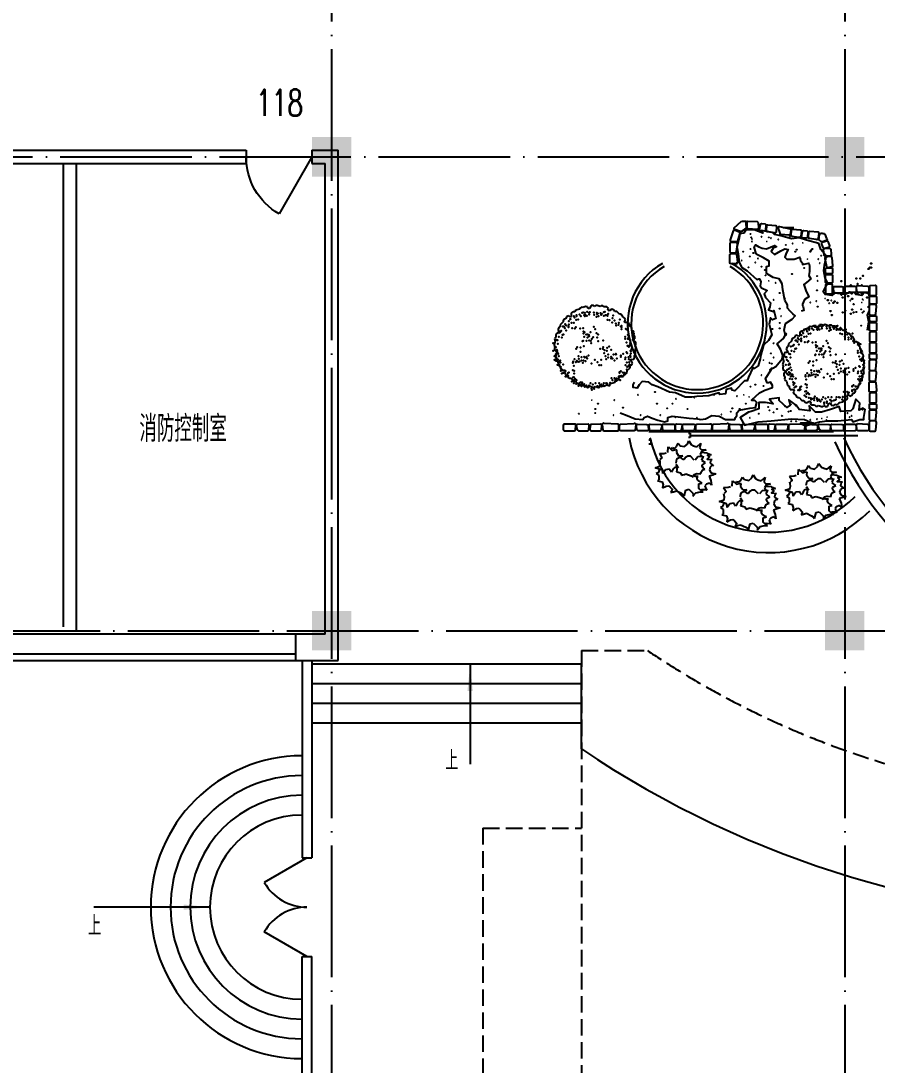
# Model space of a CAD drawing. Extents: x 165127 to 1058185, y 60808 to 144908.
# Drawn here: x 224353 to 237371, y 109453 to 125319 of the extents above; entities that cross this region are included whole.
import ezdxf
from ezdxf.enums import TextEntityAlignment as Align

# ---------------------------------------------------------------- set-up
doc = ezdxf.new("R2010")
doc.units = 0
doc.header["$LTSCALE"] = 1000
doc.linetypes.add('DASH', pattern=[0.35, 0.25, -0.1])
doc.linetypes.add('DOTE', pattern=[2.42, 2, -0.2, 0.02, -0.2])
doc.layers.get('0').update_dxf_attribs({"linetype": 'CONTINUOUS'})
for name, color, linetype in [('A3', 3, 'CONTINUOUS'), ('A6', 252, 'CONTINUOUS'), ('C3', 3, 'CONTINUOUS'), ('C6', 252, 'CONTINUOUS'), ('COLUMN', 7, 'CONTINUOUS'), ('DOTE', 1, 'DOTE'), ('PUB_DIM', 3, 'CONTINUOUS'), ('PUB_TEXT', 7, 'CONTINUOUS'), ('STAIR', 3, 'CONTINUOUS'), ('WALL', 255, 'CONTINUOUS'), ('WINDOW', 2, 'CONTINUOUS'), ('WINDOW_TEXT', 7, 'CONTINUOUS'), ('XX', 3, 'DASH'), ('面积注记', 7, 'CONTINUOUS')]:
    doc.layers.add(name, color=color, linetype=linetype)
doc.styles.add('_HZTXT', font='romans.shx', dxfattribs={"width": 0.7, "bigfont": 'z.shx'})
doc.styles.add('DIM_FONT', font='SIMPLEX.shx', dxfattribs={"width": 0.7})
doc.styles.add('SIMPLEX', font='SIMPLEX.SHX')

# ---------------------------------------------------------------- blocks, each defined once
blk = doc.blocks.new('M_F8')
for p, q in [((-370, 375), (-361, 478)), ((-358, 481), (-286, 413)), ((-310, 430), (-286, 466)), ((-286, 413), (-226, 430)), ((-283, 466), (-245, 451)), ((-245, 451), (-202, 486)), ((-226, 430), (-203, 427)), ((-203, 427), (-207, 374)), ((-202, 486), (-173, 550)), ((-197, 440), (-197, 440)), ((-173, 550), (-132, 502)), ((-132, 502), (-54, 486)), ((-54, 486), (3, 533)), ((3, 533), (28, 594)), ((28, 594), (76, 524)), ((76, 524), (121, 500)), ((121, 500), (185, 481)), ((185, 481), (259, 549)), ((259, 549), (233, 461)), ((233, 461), (267, 430)), ((276, 399), (248, 343)), ((267, 430), (310, 425)), ((362, 425), (276, 399)), ((310, 425), (362, 425)), ((-530, 353), (-445, 356)), ((-518, 203), (-527, 234)), ((-513, 167), (-518, 203)), ((-445, 356), (-403, 369)), ((-202, 246), (-220, 172)), ((-207, 374), (-164, 312)), ((-207, 374), (-207, 374)), ((-154, 271), (-202, 246)), ((-164, 312), (-87, 307)), ((-87, 307), (-154, 271)), ((-111, 266), (-125, 271)), ((-77, 241), (-111, 266)), ((-58, 241), (-77, 241)), ((-34, 277), (-58, 241)), ((9, 302), (-34, 277)), ((61, 302), (9, 302)), ((133, 230), (61, 302)), ((200, 292), (152, 230)), ((262, 297), (200, 292)), ((248, 343), (271, 307)), ((314, 287), (262, 297)), ((376, 362), (266, 374)), ((271, 307), (314, 287)), ((276, 230), (300, 287)), ((346, 176), (277, 223)), ((376, 362), (456, 332)), ((444, 213), (436, 169)), ((466, 238), (444, 213)), ((-613, 85), (-522, 116)), ((-551, 65), (-613, 85)), ((-527, 49), (-556, -12)), ((-498, 49), (-551, 65)), ((-522, 116), (-513, 167)), ((-470, 39), (-498, 49)), ((-465, -27), (-470, 39)), ((-412, 44), (-465, -27)), ((-341, 55), (-412, 44)), ((-412, 44), (-412, 44)), ((-341, 55), (-341, 55)), ((-302, -2), (-341, 55)), ((-279, 24), (-302, -2)), ((-274, 55), (-279, 24)), ((-231, 96), (-274, 55)), ((-173, 85), (-231, 96)), ((-217, 153), (-173, 85)), ((-197, 44), (-207, 3)), ((-207, 3), (-173, -2)), ((-197, 80), (-197, 44)), ((-173, 85), (-173, 85)), ((257, -7), (281, 34)), ((281, 34), (305, 44)), ((286, 116), (286, 137)), ((305, 80), (286, 116)), ((287, 141), (346, 176)), ((333, 55), (305, 80)), ((305, 44), (333, 55)), ((438, 97), (421, 45)), ((421, 45), (450, -12)), ((436, 169), (499, 123)), ((466, 125), (438, 97)), ((499, 123), (466, 125)), ((-556, -12), (-589, -27)), ((-589, -27), (-541, -63)), ((-541, -145), (-565, -166)), ((-565, -166), (-479, -186)), ((-541, -63), (-541, -120)), ((-541, -120), (-541, -145)), ((-479, -186), (-460, -242)), ((-173, -2), (-130, -12)), ((-130, -12), (-111, -58)), ((-111, -58), (-87, -53)), ((-87, -53), (-54, -43)), ((-54, -43), (-25, -33)), ((-25, -33), (75, -68)), ((75, -68), (109, -94)), ((109, -94), (113, -63)), ((113, -63), (133, -43)), ((152, -84), (118, -68)), ((133, -43), (180, -27)), ((157, -84), (152, -84)), ((209, -84), (157, -84)), ((180, -27), (190, -27)), ((190, -27), (257, -33)), ((190, -104), (209, -84)), ((190, -125), (190, -104)), ((200, -155), (190, -125)), ((262, -196), (200, -155)), ((257, -33), (257, -7)), ((281, -207), (262, -196)), ((487, -56), (415, -77)), ((415, -77), (448, -160)), ((448, -160), (462, -244)), ((450, -12), (542, -35)), ((542, -35), (487, -56)), ((-460, -242), (-470, -294)), ((-470, -299), (-398, -263)), ((-470, -294), (-470, -299)), ((-398, -263), (-355, -258)), ((-355, -258), (-326, -284)), ((-326, -284), (-288, -325)), ((-293, -355), (-312, -386)), ((-312, -386), (-264, -371)), ((-288, -325), (-293, -355)), ((-264, -371), (-207, -355)), ((-207, -355), (-111, -401)), ((-207, -355), (-207, -355)), ((-59, -453), (-25, -340)), ((-25, -340), (32, -325)), ((32, -325), (109, -401)), ((109, -458), (161, -391)), ((161, -391), (252, -371)), ((223, -222), (281, -207)), ((223, -299), (223, -222)), ((228, -314), (223, -299)), ((290, -371), (228, -314)), ((252, -371), (305, -376)), ((279, -334), (263, -339)), ((346, -336), (279, -334)), ((305, -376), (290, -371)), ((364, -231), (336, -261)), ((336, -261), (350, -309)), ((375, -341), (346, -336)), ((350, -309), (375, -341)), ((421, -206), (364, -231)), ((462, -244), (421, -206)), ((-111, -401), (-82, -422)), ((-82, -422), (-59, -453)), ((109, -401), (118, -447)), ((118, -447), (109, -458))]:
    blk.add_line(p, q)
at = {"flags": 128}
for points in [[(-530, 353), (-483, 275), (-521, 241)], [(456, 332), (384, 316), (421, 288), (377, 248), (474, 241)]]:
    blk.add_lwpolyline(points, dxfattribs=at)
at = {"width": 0.8, "flags": 9}
for tag, p in [('XSIZE', (-74, 244)), ('YSIZE', (142, 228)), ('XSIZE', (-183, 110)), ('YSIZE', (124, -73))]:
    blk.add_attdef(tag, p, '', height=0.2, dxfattribs=at)
blk = doc.blocks.new('H$E')
at = {"layer": 'A3', "color": 3}
for p, q in [((4.5, 5.25), (0, 5.25)), ((4.5, -5.25), (4.5, 5.25)), ((0, -5.25), (4.5, -5.25))]:
    blk.add_line(p, q, dxfattribs=at)
blk = doc.blocks.new('_FZH')
blk.add_solid([(-0.5, -0.5), (0.5, -0.5), (-0.5, 0.5), (0.5, 0.5)])
blk = doc.blocks.new('_DBLK1')
for p, q in [((-0.5, 0), (-0.25, -0.433)), ((0.5, 0), (0.25, -0.433))]:
    blk.add_line(p, q)
for centre, start, end in [((-0.5, 0), 300, 0), ((0.5, 0), 180, 240)]:
    blk.add_arc(centre, 0.5, start, end)
at = {"layer": 'WINDOW_TEXT', "style": 'SIMPLEX', "flags": 9}
blk.add_attdef('A', text='', height=1, dxfattribs=at).set_placement((0, 1.5), align=Align.MIDDLE)
blk = doc.blocks.new('_ARROW')
blk.add_solid([(0, 0), (-1, 0.1), (-1, -0.1)])
blk = doc.blocks.new('-5WIN10')
at = {"layer": 'A3'}
blk.add_line((-55.5, 0), (55.5, 0), dxfattribs=at)
blk = doc.blocks.new('M_F11')
for p in [(-243, 430), (-237, 411), (-211, 442), (-211, 430), (-175, 450), (-157, 430), (-139, 469), (-128, 473), (-113, 441), (-105, 430), (-104, 469), (-100, 444), (-79, 434), (-76, 481), (-50, 450), (-49, 471), (-47, 475), (-43, 479), (-41, 478), (8, 473), (12, 447), (43, 420), (48, 469), (51, 452), (58, 463), (66, 430), (95, 465), (103, 446), (111, 459), (135, 479), (137, 432), (148, 481), (155, 440), (173, 440), (183, 432), (188, 456), (245, 402), (255, 437), (-384, 298), (-371, 296), (-359, 278), (-354, 325), (-340, 308), (-312, 302), (-311, 289), (-310, 321), (-309, 363), (-291, 392), (-286, 391), (-273, 344), (-264, 276), (-243, 345), (-231, 274), (-219, 289), (-219, 289), (-217, 380), (-192, 385), (-166, 270), (-127, 275), (10, 293), (182, 383), (207, 376), (241, 347), (272, 373), (289, 335), (290, 308), (322, 319), (325, 344), (337, 387), (350, 297), (359, 265), (361, 306), (361, 287), (415, 268), (-443, 220), (-433, 166), (-418, 227), (-406, 242), (-399, 156), (-389, 192), (-376, 194), (-343, 247), (-124, 236), (-122, 210), (-112, 165), (-110, 225), (-88, 195), (-72, 158), (-71, 196), (-55, 193), (-52, 174), (-32, 225), (-15, 141), (-1, 161), (25, 263), (41, 214), (52, 156), (62, 197), (405, 166), (407, 140), (418, 263), (441, 248), (441, 191), (441, 143), (447, 162), (-505, 86), (-499, 84), (-491, 52), (-474, 34), (-463, 129), (-461, 4), (-452, 125), (-446, 80), (-217, 13), (-203, 36), (-161, 31), (-136, 110), (-128, 117), (-118, 47), (-83, 117), (-50, 121), (-29, 118), (-27, 86), (62, 111), (88, 16), (121, 14), (126, 34), (127, 120), (179, 29), (204, 45), (227, 2), (423, 95), (436, 54), (452, 54), (453, 41), (462, 132), (468, 86), (468, 66), (471, 74), (486, 44), (486, 9), (-505, -10), (-488, -77), (-488, -125), (-473, -11), (-469, -64), (-469, -105), (-461, -110), (-455, -9), (-446, -120), (-445, -47), (-435, -79), (-237, -116), (-184, -80), (-182, -113), (-160, -22), (-147, -92), (-112, -87), (-105, -97), (-86, -87), (-77, -106), (-59, -68), (22, -125), (102, -125), (138, -39), (142, -3), (155, -77), (164, -116), (173, -10), (191, -58), (191, -96), (227, -87), (227, -106), (245, -106), (257, -59), (289, -48), (298, -106), (352, -68), (352, -87), (352, -87), (379, -48), (406, -116), (411, -97), (423, -29), (432, -39), (449, -90), (451, -117), (468, -69), (468, -125), (473, -126), (475, -12), (475, -85), (477, -15), (477, -45), (-479, -135), (-467, -138), (-453, -188), (-443, -159), (-434, -144), (-425, -192), (-420, -135), (-413, -160), (-411, -233), (-407, -240), (-397, -245), (-382, -183), (-380, -183), (-258, -255), (-258, -255), (-257, -161), (-255, -144), (-246, -199), (-218, -154), (-209, -138), (-192, -148), (-175, -144), (-149, -133), (-130, -163), (-121, -135), (-99, -143), (-23, -173), (57, -154), (75, -192), (102, -192), (272, -135), (410, -192), (428, -160), (428, -246), (429, -214), (441, -211), (454, -156), (457, -196), (458, -209), (459, -183), (-410, -266), (-395, -297), (-380, -288), (-375, -288), (-351, -334), (-332, -334), (-327, -317), (-322, -293), (-318, -326), (-310, -286), (-259, -349), (-246, -346), (-244, -381), (-241, -265), (-239, -298), (-229, -365), (-211, -384), (231, -355), (245, -384), (272, -355), (285, -377), (294, -362), (333, -281), (334, -288), (334, -334), (334, -336), (334, -345), (340, -384), (352, -269), (361, -326), (375, -286), (397, -288), (400, -310), (-269, -398), (-246, -419), (-214, -430), (-187, -434), (-186, -452), (-171, -444), (-148, -434), (-146, -460), (-140, -411), (-112, -432), (-108, -451), (-106, -467), (-86, -451), (-74, -469), (-67, -476), (-50, -451), (-32, -422), (-20, -488), (-18, -506), (-4, -439), (12, -477), (12, -493), (30, -422), (56, -457), (71, -475), (73, -467), (75, -422), (103, -464), (124, -457), (129, -451), (135, -422), (164, -422), (177, -426), (207, -449), (215, -418), (218, -422)]:
    blk.add_point(p)
at = {"width": 0.8, "flags": 9}
for tag in ['YSIZE', 'XSIZE']:
    blk.add_attdef(tag, (0, 0), '', height=0.2, dxfattribs=at)
blk = doc.blocks.new('BRANCHD', base_point=(0.5, 0.5))
for p, q in [((0.951, 0.743), (0.931, 0.754)), ((0.962, 0.694), (0.951, 0.743)), ((0.974, 0.687), (0.962, 0.694)), ((0.987, 0.668), (0.974, 0.687)), ((0.982, 0.647), (0.987, 0.668)), ((0.97, 0.587), (0.994, 0.594)), ((0.97, 0.571), (0.97, 0.587)), ((1.008, 0.55), (0.97, 0.571)), ((0.997, 0.62), (0.982, 0.647)), ((0.994, 0.594), (0.997, 0.62)), ((1.008, 0.52), (1.008, 0.55)), ((0.998, 0.504), (1.008, 0.52))]:
    blk.add_line(p, q)
blk = doc.blocks.new('M_F16')
at = {"xscale": 1016, "yscale": 1016, "zscale": 1016}
for rotation in [59.99999999999999, 120, 90, 30, 150, 180, 330.0000000000001, 210, 300.0000000000001, 240, 270]:
    blk.add_blockref('BRANCHD', (3, 9), dxfattribs=dict(at, rotation=rotation))
blk.add_blockref('BRANCHD', (3, 9), dxfattribs=at)
at = {"width": 0.8, "flags": 9}
for tag in ['YSIZE', 'XSIZE']:
    blk.add_attdef(tag, (0, 0), '', height=0.2, dxfattribs=at)
blk = doc.blocks.new('_DBLK')
blk.add_line((-0.5, 0), (0, -0.866))
blk.add_arc((-0.5, 0), 1, 300, 0)
at = {"layer": 'WINDOW_TEXT', "style": 'SIMPLEX', "flags": 9}
blk.add_attdef('A', text='', height=1, dxfattribs=at).set_placement((0, 1.5), align=Align.MIDDLE)

msp = doc.modelspace()

# ---------------------------------------------------------------- linework, layer by layer
at = {"layer": 'A3'}
msp.add_line((233899.6, 119081.1), (236709.2, 119081.1), dxfattribs=at)
at = {"layer": 'A6'}
for points in [[(235292.2, 122117.7), (235206.8, 122148.6, -0.4297632), (235200, 122174), (235305.5, 122271.5, -0.1225565), (235373.4, 122274), (235376.4, 122214.6, -0.1996231), (235376.3, 122167.9), (235318.3, 122128.9, -0.4839855)], [(235570.9, 122174.9), (235566.2, 122249.1, 0.4297632), (235544.9, 122264.5), (235404.4, 122272.8, 0.3609113), (235389.7, 122255), (235389.7, 122182.1, 0.3853136), (235406, 122164.1), (235551.2, 122154.6, 0.4839855)], [(235585.3, 122151.8), (235596.3, 122225.3, -0.4297632), (235618.8, 122238.8), (235667.7, 122234.1, -0.3609113), (235680.8, 122215.1), (235674.7, 122142.5, -0.3853136), (235656.9, 122125.9), (235603.3, 122129.8, -0.4839855)], [(235805, 122101.6, 0.3923573), (235826.8, 122104.2), (235832.5, 122105.8, 0.116374), (235839.5, 122114.6), (235848.8, 122190.4, 0.3832641), (235832, 122207.8), (235708.2, 122217.9, 0.409715), (235689, 122201.4), (235683.6, 122137.2, 0.3853136), (235698.2, 122118)], [(235895.1, 122095.2), (235866.6, 122181.7, -0.4297632), (235889, 122195.2), (236048.1, 122160.5, -0.3609113), (236061.3, 122141.6), (236048.4, 122078.1, -0.3853136), (236030.6, 122061.6), (235913, 122073.2, -0.4839855)], [(235281.5, 122077.9, 0.3730121), (235285.5, 122100.7), (235285.1, 122105.5, 0.0959926), (235272.7, 122111.2), (235202.4, 122141.1, 0.3832641), (235181.1, 122129.8), (235137.1, 121993.2, 0.409715), (235147.6, 121970.1), (235229.6, 121964.9, 0.3853136), (235252.2, 121973.7)], [(236180.8, 122034.2, 0.3923573), (236202.6, 122036.8), (236208.2, 122038.3, 0.116374), (236215.3, 122047.2), (236224.6, 122123, 0.3832641), (236207.8, 122140.4), (236084, 122150.5, 0.409715), (236064.8, 122134), (236059.3, 122069.8, 0.3853136), (236074, 122050.6)], [(236223.9, 122045.7), (236234.8, 122119.2, -0.4297632), (236257.3, 122132.8), (236306.2, 122128, -0.3609113), (236319.3, 122109.1), (236313.2, 122036.4, -0.3853136), (236295.4, 122019.9), (236241.8, 122023.8, -0.4839855)], [(236445.3, 122002.5, 0.3923573), (236467.1, 122005.1), (236472.7, 122006.6, 0.116374), (236479.8, 122015.5), (236489.1, 122091.3, 0.3832641), (236472.3, 122108.6), (236348.5, 122118.7, 0.409715), (236329.3, 122102.2), (236323.8, 122038.1, 0.3853136), (236338.5, 122018.8)], [(236495.2, 121988.7, -0.5306349), (236482.8, 121999.2), (236484.9, 122002.4, -0.0162017), (236501.5, 122082.1), (236518.3, 122094.2, -0.1492868), (236578.5, 122079.5), (236602.8, 122014.5, -0.409715), (236605.7, 121989.3), (236545.5, 121962.3, -0.3145902), (236516.3, 121967.9)], [(235246.4, 121923, 0.4711131), (235242.6, 121940.8), (235239.9, 121950, 0.0959926), (235226.2, 121950.9), (235149.9, 121953.8, 0.3832641), (235134, 121935.6), (235134.4, 121814.5, 0.409715), (235152.5, 121796.7), (235216.9, 121796.7, 0.3853136), (235234.8, 121813)], [(236607.4, 121973.5), (236536.7, 121950.6, 0.4297632), (236527, 121926.3), (236545.6, 121875.7, 0.3609113), (236566.4, 121865.8), (236637.1, 121883.8, 0.3853136), (236650.5, 121904), (236632, 121959.4, 0.4839855)], [(236655.9, 121747.3), (236581.6, 121744.5, -0.4297632), (236564.1, 121764.1), (236556.8, 121842.4, -0.3609113), (236573, 121858.8), (236645.6, 121866.1, -0.3853136), (236665.1, 121851.8), (236674.1, 121768.9, -0.4839855)], [(235246.4, 121656.9, -0.3678252), (235233, 121637.7), (235239.9, 121629.9, -0.0959926), (235226.2, 121628.9), (235149.9, 121626.1, -0.3832641), (235134, 121644.3), (235134.4, 121768.5, -0.409715), (235152.5, 121786.3), (235216.9, 121786.3, -0.3853136), (235234.8, 121770)], [(236688.7, 121717.7, 0.3678252), (236671.9, 121734), (236677.2, 121743, 0.0959926), (236663.6, 121741.3), (236588.1, 121729.5, 0.3832641), (236576, 121708.6), (236600.1, 121586.8, 0.409715), (236621.2, 121572.8), (236684.4, 121585, 0.3853136), (236698.9, 121604.4)], [(236674.6, 121476.6), (236600.4, 121481.3, -0.4297632), (236585, 121502.5), (236585.6, 121551.6, -0.3609113), (236603.4, 121566.4), (236676.3, 121566.4, -0.3853136), (236694.3, 121550.1), (236695, 121496.3, -0.4839855)], [(236674.6, 121333.5), (236600.4, 121338.2, -0.4297632), (236585, 121359.5), (236585.6, 121451.7, -0.3609113), (236603.4, 121466.5), (236676.3, 121466.5, -0.3853136), (236694.3, 121450.2), (236695, 121353.2, -0.4839855)], [(236674.6, 121321.5), (236600.4, 121316.7, 0.4297632), (236585, 121295.5), (236585.6, 121184.6, 0.3609113), (236603.4, 121169.8), (236676.3, 121169.8, 0.3853136), (236694.3, 121186.1), (236695, 121301.8, 0.4839855)], [(236713.2, 121200.8), (236706, 121263.9, -0.461484), (236723.9, 121284.8), (236835.5, 121284.6, -0.4131401), (236853.6, 121266.6), (236856.6, 121201.3, -0.3799083), (236840.8, 121183.3), (236733.3, 121185.8, -0.4035745)], [(236866.7, 121197.6), (236871.6, 121269.7, -0.461484), (236889.4, 121290.7), (237034.7, 121290.7, -0.4131401), (237052.7, 121272.7), (237052.8, 121210.1, -0.3799083), (237036.9, 121192.1), (236886.7, 121182.5, -0.4035745)], [(237065, 121206.7), (237057.8, 121278.9, -0.461484), (237075.6, 121299.8), (237228.1, 121290.7, -0.4131401), (237246.2, 121272.7), (237246.3, 121210.1, -0.3799083), (237230.4, 121192.1), (237085, 121191.6, -0.4035745)], [(237343.6, 121298.8), (237269.4, 121294.1, 0.4297632), (237254, 121272.8), (237254.6, 121161.9, 0.3609113), (237272.3, 121147.2), (237345.3, 121147.2, 0.3853136), (237363.2, 121163.4), (237363.9, 121279.1, 0.4839855)], [(237343.6, 121015.6), (237269.4, 121020.4, -0.4297632), (237254, 121041.6), (237254.6, 121120.2, -0.3609113), (237272.3, 121134.9), (237345.3, 121134.9, -0.3853136), (237363.2, 121118.7), (237363.9, 121035.3, -0.4839855)], [(237364.2, 120978.9, 0.3678252), (237350.9, 120998.1), (237357.7, 121005.9, 0.0959926), (237344, 121006.8), (237267.7, 121009.7, 0.3832641), (237251.8, 120991.5), (237252.2, 120867.3, 0.409715), (237270.3, 120849.5), (237334.7, 120849.5, 0.3853136), (237352.6, 120865.8)], [(237343.6, 120747.8), (237269.4, 120752.5, -0.4297632), (237254, 120773.8), (237254.6, 120822.9, -0.3609113), (237272.3, 120837.6), (237345.3, 120837.6, -0.3853136), (237363.2, 120821.3), (237363.9, 120767.5, -0.4839855)], [(237343.6, 120604.8), (237269.4, 120609.5, -0.4297632), (237254, 120630.7), (237254.6, 120723, -0.3609113), (237272.3, 120737.7), (237345.3, 120737.7, -0.3853136), (237363.2, 120721.4), (237363.9, 120624.5, -0.4839855)], [(237343.6, 120592.7), (237269.4, 120588, 0.4297632), (237254, 120566.8), (237254.6, 120455.8, 0.3609113), (237272.3, 120441.1), (237345.3, 120441.1, 0.3853136), (237363.2, 120457.3), (237363.9, 120573, 0.4839855)], [(237343.6, 120429.2), (237269.4, 120424.5, 0.4297632), (237254, 120403.3), (237254.6, 120292.3, 0.3609113), (237272.3, 120277.6), (237345.3, 120277.6, 0.3853136), (237363.2, 120293.8), (237363.9, 120409.5, 0.4839855)], [(237364.2, 120138.8, 0.3678252), (237350.9, 120158.1), (237357.7, 120165.8, 0.0959926), (237344, 120166.8), (237267.7, 120169.6, 0.3832641), (237251.8, 120151.4), (237252.2, 120027.2, 0.409715), (237270.3, 120009.4), (237334.7, 120009.4, 0.3853136), (237352.6, 120025.7)], [(237343.6, 120175.6), (237269.4, 120180.3, -0.4297632), (237254, 120201.5), (237254.6, 120250.6, -0.3609113), (237272.3, 120265.4), (237345.3, 120265.4, -0.3853136), (237363.2, 120249.1), (237363.9, 120195.3, -0.4839855)], [(237364.2, 119972.4, 0.3678252), (237350.9, 119991.7), (237357.7, 119999.5, 0.0959926), (237344, 120000.4), (237267.7, 120003.3, 0.3832641), (237251.8, 119985.1), (237252.2, 119864, 0.409715), (237270.3, 119846.2), (237334.7, 119846.2, 0.3853136), (237352.6, 119862.5)], [(237364.2, 119706.4, -0.3678252), (237350.9, 119687.1), (237357.7, 119679.4, -0.0959926), (237344, 119678.4), (237267.7, 119675.6, -0.3832641), (237251.8, 119693.8), (237252.2, 119818, -0.409715), (237270.3, 119835.8), (237334.7, 119835.8, -0.3853136), (237352.6, 119819.5)], [(237343.6, 119666.7), (237269.4, 119662, 0.4297632), (237254, 119640.7), (237254.6, 119529.8, 0.3609113), (237272.3, 119515), (237345.3, 119515, 0.3853136), (237363.2, 119531.3), (237363.9, 119647, 0.4839855)], [(237343.6, 119413), (237269.4, 119417.8, -0.4297632), (237254, 119439), (237254.6, 119488.1, -0.3609113), (237272.3, 119502.8), (237345.3, 119502.8, -0.3853136), (237363.2, 119486.6), (237363.9, 119432.7, -0.4839855)], [(237364.2, 119376.3, 0.3678252), (237350.9, 119395.5), (237357.7, 119403.3, 0.0959926), (237344, 119404.2), (237267.7, 119407.1, 0.3832641), (237251.8, 119388.9), (237252.2, 119264.7, 0.409715), (237270.3, 119246.9), (237334.7, 119246.9, 0.3853136), (237352.6, 119263.2)], [(232785.8, 119107.5), (232793, 119170.5, 0.461484), (232775.2, 119191.4), (232618, 119191.4, 0.4131401), (232599.9, 119173.4), (232599.8, 119110.8, 0.3799083), (232615.7, 119092.8), (232765.8, 119092.4, 0.4035745)], [(232987, 119107.5), (232994.2, 119170.5, 0.461484), (232976.4, 119191.4), (232814.4, 119188.4, 0.4131401), (232796.4, 119170.4), (232813, 119110.8, 0.3799083), (232828.8, 119092.8), (232966.9, 119092.4, 0.4035745)], [(233178.3, 119107.5), (233185.5, 119170.5, 0.461484), (233167.7, 119191.4), (233025.5, 119186.9, 0.4131401), (233007.4, 119168.9), (233004.3, 119110.8, 0.3799083), (233020.1, 119092.8), (233158.2, 119092.4, 0.4035745)], [(233221.1, 119203.4, 0.4420911), (233201.9, 119200.4), (233194.1, 119196.9, 0.0959926), (233193.2, 119183.2), (233202.6, 119106.9, 0.3832641), (233220.8, 119091), (233425.2, 119092.6, 0.409715), (233443, 119110.7), (233443, 119175.1, 0.3853136), (233426.8, 119193)], [(233676.4, 119203.4, -0.4420911), (233695.7, 119200.4), (233703.5, 119196.9, -0.0959926), (233704.4, 119183.2), (233695, 119106.9, -0.3832641), (233676.8, 119091), (233472.4, 119092.6, -0.409715), (233454.6, 119110.7), (233454.6, 119175.1, -0.3853136), (233470.8, 119193)], [(233719.3, 119107.5), (233712.1, 119170.5, -0.461484), (233729.9, 119191.4), (233872.1, 119186.9, -0.4131401), (233890.2, 119168.9), (233893.3, 119110.8, -0.3799083), (233877.5, 119092.8), (233739.4, 119092.4, -0.4035745)], [(233910.6, 119107.5), (233903.4, 119170.5, -0.461484), (233921.2, 119191.4), (234083.2, 119188.4, -0.4131401), (234101.2, 119170.4), (234084.6, 119110.8, -0.3799083), (234068.7, 119092.8), (233930.6, 119092.4, -0.4035745)], [(234111.8, 119107.5), (234104.6, 119170.5, -0.461484), (234122.4, 119191.4), (234279.6, 119191.4, -0.4131401), (234297.7, 119173.4), (234297.8, 119110.8, -0.3799083), (234281.9, 119092.8), (234131.8, 119092.4, -0.4035745)], [(234405.1, 119171.3), (234392.8, 119103.1, -0.4297632), (234371.5, 119087.8), (234322.4, 119088.4, -0.3609113), (234307.7, 119106.1), (234307.7, 119179, -0.3853136), (234324, 119197), (234385.4, 119191.6, -0.4839855)], [(234417.6, 119107.5), (234410.3, 119170.5, -0.461484), (234428.2, 119191.4), (234586.8, 119191.4, -0.4131401), (234604.8, 119173.4), (234594.3, 119115.4, -0.3799083), (234578.4, 119097.4), (234437.6, 119092.4, -0.4035745)], [(234830.4, 119195.8, -0.4420911), (234849.6, 119192.8), (234857.4, 119189.3, -0.0959926), (234858.3, 119175.6), (234853.5, 119106.9, -0.3832641), (234835.3, 119091), (234630.8, 119092.6, -0.409715), (234613.1, 119110.7), (234613.1, 119175.1, -0.3853136), (234629.3, 119193)], [(235090.1, 119203.4, -0.4420911), (235109.3, 119200.4), (235117.1, 119196.9, -0.0959926), (235118, 119183.2), (235108.7, 119106.9, -0.3832641), (235090.5, 119091), (234886, 119092.6, -0.409715), (234868.2, 119110.7), (234868.2, 119175.1, -0.3853136), (234884.5, 119193)], [(235132.9, 119107.5), (235125.7, 119170.5, -0.461484), (235143.6, 119191.4), (235285.7, 119186.9, -0.4131401), (235303.8, 119168.9), (235306.9, 119110.8, -0.3799083), (235291.1, 119092.8), (235153, 119092.4, -0.4035745)], [(235324.2, 119107.5), (235317, 119170.5, -0.461484), (235334.9, 119191.4), (235496.8, 119188.4, -0.4131401), (235514.9, 119170.4), (235498.2, 119110.8, -0.3799083), (235482.4, 119092.8), (235344.3, 119092.4, -0.4035745)], [(235525.4, 119107.5), (235518.2, 119170.5, -0.461484), (235536, 119191.4), (235693.2, 119191.4, -0.4131401), (235711.3, 119173.4), (235711.4, 119110.8, -0.3799083), (235695.5, 119092.8), (235545.5, 119092.4, -0.4035745)], [(235818.7, 119171.3), (235806.4, 119103.1, -0.4297632), (235785.2, 119087.8), (235736.1, 119088.4, -0.3609113), (235721.3, 119106.1), (235721.3, 119179, -0.3853136), (235737.6, 119197), (235799, 119191.6, -0.4839855)], [(235831.2, 119107.5), (235824, 119170.5, -0.461484), (235841.8, 119191.4), (236000.4, 119191.4, -0.4131401), (236018.5, 119173.4), (236007.9, 119115.4, -0.3799083), (235992, 119097.4), (235851.2, 119092.4, -0.4035745)], [(236244, 119195.8, -0.4420911), (236263.2, 119192.8), (236271, 119189.3, -0.0959926), (236272, 119175.6), (236267.1, 119106.9, -0.3832641), (236248.9, 119091), (236044.5, 119092.6, -0.409715), (236026.7, 119110.7), (236026.7, 119175.1, -0.3853136), (236042.9, 119193)], [(236291.4, 119107.5), (236284.2, 119170.5, -0.461484), (236302, 119191.4), (236448.8, 119179.3, -0.4131401), (236466.9, 119161.3), (236465.4, 119110.8, -0.32753), (236442, 119095.9), (236311.5, 119092.4, -0.4035745)], [(236496.4, 119109), (236475.5, 119170.5, -0.461484), (236493.3, 119191.4), (236643.1, 119188.4, -0.4131401), (236661.2, 119170.4), (236656.7, 119110.8, -0.3799083), (236640.9, 119092.8), (236516.4, 119093.9, -0.4035745)], [(236674, 119107.5), (236666.8, 119170.5, -0.461484), (236684.7, 119191.4), (236841.8, 119185.3, -0.4131401), (236859.9, 119167.4), (236860, 119110.8, -0.3799083), (236844.1, 119092.8), (236694.1, 119092.4, -0.4035745)], [(236864.1, 119098.3), (236869.1, 119170.5, -0.461484), (236886.9, 119191.4), (237032.1, 119191.4, -0.4131401), (237050.2, 119173.4), (237050.3, 119110.8, -0.3799083), (237034.4, 119092.8), (236884.2, 119083.3, -0.4035745)], [(237062.5, 119107.5), (237055.3, 119179.6, -0.461484), (237073.1, 119200.5), (237225.6, 119191.4, -0.4131401), (237243.7, 119173.4), (237243.8, 119110.8, -0.3799083), (237227.9, 119092.8), (237082.5, 119092.4, -0.4035745)], [(237364.2, 119209.9, 0.3678252), (237350.9, 119229.2), (237357.7, 119236.9, 0.0959926), (237344, 119237.9), (237267.7, 119240.7, 0.3832641), (237251.8, 119222.5), (237252.2, 119101.5, 0.409715), (237270.3, 119083.7), (237334.7, 119083.7, 0.3853136), (237352.6, 119099.9)]]:
    msp.add_lwpolyline(points, format="xyb", close=True, dxfattribs=at)
at = {"layer": 'C3'}
msp.add_line((235941, 122178.4), (236107.2, 122178.4), dxfattribs=at)
at = {"layer": 'C3', "flags": 128}
for points in [[(237223.2, 120620), (237244, 120744.5), (237223.2, 120848.3), (237254.4, 120920.9), (237254.4, 121014.3), (237254.4, 121086.9), (237254.4, 121138.8), (237244, 121169.9), (237181.7, 121190.7), (237140.2, 121149.2), (237046.7, 121159.6), (237026, 121190.7), (236963.7, 121190.7), (236880.6, 121159.6), (236808, 121169.9), (236724.9, 121180.3), (236683.4, 121149.2), (236579.6, 121159.6), (236548.4, 121201.1), (236579.6, 121263.3), (236621.1, 121335.9), (236579.6, 121408.6), (236558.8, 121522.7), (236569.2, 121605.7), (236600.3, 121751), (236569.2, 121782.1), (236517.3, 121844.3), (236486.1, 121937.7), (236299.3, 121989.6), (236185.1, 122020.7), (236070.9, 122010.4), (235904.8, 122051.9), (235811.3, 122072.6), (235780.2, 122103.7), (235614.1, 122134.9), (235634.8, 122093.4), (235499.9, 122145.2), (235375.3, 122145.2), (235344.2, 122093.4), (235281.9, 122083), (235271.5, 122020.7), (235240.3, 121885.9), (235261.1, 121782.1), (235271.5, 121647.2), (235313, 121574.6), (235396.1, 121522.7), (235541.4, 121387.8), (235572.6, 121398.2), (235582.9, 121398.2), (235603.7, 121356.7), (235593.3, 121294.4), (235614.1, 121263.3), (235697.1, 121221.8), (235655.6, 121169.9), (235676.4, 121118.1), (235749, 121035.1), (235738.7, 120972.8), (235717.9, 120931.3), (235811.3, 120900.2), (235801, 120920.9), (235832.1, 120796.4), (235780.2, 120775.7), (235749, 120806.8), (235728.3, 120713.4), (235738.7, 120671.9), (235769.8, 120547.4), (235717.9, 120464.4), (235645.2, 120391.8), (235603.7, 120246.5), (235593.3, 120184.3), (235562.2, 120080.5), (235499.9, 120039), (235479.1, 120049.4), (235416.8, 119904.1), (235396.1, 119852.2), (235354.5, 119852.2), (235209.2, 119696.6), (235167.7, 119707), (235157.3, 119738.1), (235074.2, 119717.4), (235063.9, 119655.1), (234980.8, 119644.7), (234970.4, 119665.5), (234877, 119644.7), (234814.7, 119624), (234627.8, 119613.6), (234555.2, 119603.2), (234451.4, 119603.2), (234306, 119665.5), (234212.6, 119675.8), (234036.1, 119758.9), (233953, 119790), (233901.1, 119831.5), (233797.3, 119841.9), (233755.8, 119790), (233724.6, 119738.1), (233662.4, 119748.5), (233662.4, 119790), (233683.1, 119831.5)], [(233465.1, 119364.6), (233568.9, 119323.1), (233693.5, 119271.2), (233807.7, 119260.8), (233828.5, 119292), (233880.4, 119312.7), (233953, 119281.6), (234036.1, 119250.5), (234139.9, 119229.7), (234191.8, 119240.1), (234191.8, 119292), (234254.1, 119312.7), (234347.5, 119302.3), (234513.6, 119281.6), (234638.2, 119271.2), (234690.1, 119260.8), (234762.8, 119271.2), (234856.2, 119323.1), (234970.4, 119312.7), (235063.9, 119260.8), (235209.2, 119260.8), (235219.6, 119292), (235240.3, 119323.1), (235240.3, 119364.6), (235271.5, 119406.1), (235437.6, 119437.2), (235520.6, 119447.6), (235541.4, 119520.2), (235510.3, 119551.3), (235468.7, 119551.3), (235468.7, 119561.7), (235582.9, 119665.5), (235666, 119707), (235780.2, 119748.5), (235780.2, 119779.6), (235749, 119831.5), (235717.9, 119821.1), (235697.1, 119821.1), (235676.4, 119883.4), (235759.4, 120018.2), (235738.7, 120018.2), (235832.1, 120070.1), (235925.5, 120184.3), (235935.9, 120236.1), (235904.8, 120319.1), (235852.9, 120412.5), (235946.3, 120495.5), (235987.8, 120568.2), (235977.4, 120537), (235956.7, 120620), (235977.4, 120723.8), (236081.3, 120786), (236122.8, 120837.9), (236091.6, 120869), (236050.1, 120910.5), (236008.6, 120952), (236008.6, 121003.9), (235967.1, 121076.6), (235935.9, 121232.2), (235925.5, 121325.6), (235884, 121398.2), (235790.6, 121418.9), (235686.8, 121481.2), (235686.8, 121585), (235728.3, 121595.3), (235728.3, 121668), (235645.2, 121719.8), (235541.4, 121771.7), (235531, 121782.1), (235520.6, 121813.2), (235499.9, 121885.9), (235520.6, 121917), (235572.6, 121885.9), (235624.5, 121865.1), (235686.8, 121854.7), (235811.3, 121906.6), (235842.5, 121885.9), (235790.6, 121865.1), (235759.4, 121813.2), (235811.3, 121771.7), (235904.8, 121823.6), (235967.1, 121854.7), (236019, 121844.3), (235987.8, 121792.5), (235967.1, 121730.2), (235998.2, 121699.1), (236112.4, 121699.1), (236195.5, 121730.2), (236205.8, 121678.3), (236237, 121636.8), (236237, 121616.1), (236330.4, 121636.8), (236340.8, 121595.3), (236340.8, 121512.3), (236330.4, 121450.1), (236361.6, 121398.2), (236299.3, 121346.3), (236257.7, 121315.2), (236288.9, 121221.8), (236330.4, 121128.4), (236268.1, 121086.9), (236237, 121014.3), (236237, 120993.5), (236247.4, 120972.8), (236257.7, 120920.9), (236216.2, 120910.5)]]:
    msp.add_lwpolyline(points, dxfattribs=at)
msp.add_lwpolyline([(237170, 119292), (237190.8, 119416.5), (237159.6, 119437.2), (237097.3, 119406.1), (237107.7, 119509.8), (237045.4, 119572.1), (237003.9, 119426.8), (236972.8, 119395.7), (236817, 119385.3), (236796.3, 119458), (236661.3, 119416.5), (236526.4, 119375), (236432.9, 119375), (236339.5, 119468.3), (236349.9, 119395.7), (236183.8, 119416.5), (236142.2, 119478.7), (236028, 119561.7), (236048.8, 119478.7), (235996.9, 119447.6), (235882.7, 119551.3), (235882.7, 119592.8), (235737.4, 119572.1), (235789.3, 119499.5), (235675.1, 119520.2), (235571.3, 119520.2), (235571.3, 119426.8), (235457.1, 119385.3), (235415.5, 119375), (235291, 119292), (235353.2, 119177.8), (235560.9, 119229.7), (235758.1, 119240.1), (236069.6, 119271.2), (236266.8, 119260.8), (236349.9, 119229.7), (236401.8, 119208.9), (236204.5, 119208.9), (236277.2, 119167.4), (236495.2, 119229.7), (236609.4, 119240.1), (236775.5, 119240.1), (236983.1, 119260.8), (237003.9, 119229.7), (237107.7, 119260.8), (237170, 119260.8)], close=True, dxfattribs=at)
at = {"layer": 'C3'}
for centre, radius, start, end in [((234635.5, 120720.1), 1056.9, 120, 60), ((234635.5, 120720.1), 1003.4, 120, 60), ((235725.5, 119408.2), 2167.9, 191.285, 315), ((235725.5, 119408.2), 1858.2, 193.19726, 315), ((241378.4, 121029.7), 5106.9, 204.37464, 335.62536), ((241378.4, 121029.7), 4956.9, 204.37464, 335.62536)]:
    msp.add_arc(centre, radius, start, end, dxfattribs=at)
at = {"layer": 'C6'}
for centre, radius in [((235447.2, 122080.6), 1.67), ((235457.6, 122029.1), 1.67), ((235612.2, 122039.4), 1.67), ((235725.6, 122029.1), 1.67), ((235756.6, 122018.8), 1.67), ((236045.3, 122039.4), 1.67), ((235447.2, 121853.9), 1.67), ((235467.9, 122008.5), 1.67), ((235467.9, 121967.2), 1.67), ((235694.7, 121967.2), 1.67), ((235870, 121998.1), 1.67), ((235983.4, 121915.7), 1.67), ((236086.5, 121936.3), 1.67), ((236241.2, 121946.6), 1.67), ((236385.5, 121853.9), 1.67), ((235333.8, 121812.7), 1.67), ((235436.9, 121740.5), 1.67), ((235488.5, 121792), 1.67), ((235560.7, 121709.6), 1.67), ((236127.8, 121812.7), 1.67), ((236148.4, 121843.6), 1.67), ((236313.4, 121699.3), 1.67), ((236354.6, 121812.7), 1.67), ((236364.9, 121833.3), 1.67), ((236478.3, 121699.3), 1.67), ((236519.6, 121750.8), 1.67), ((235313.2, 121678.7), 1.67), ((235416.3, 121575.6), 1.67), ((235519.4, 121647.8), 1.67), ((235612.2, 121585.9), 1.67), ((236261.8, 121565.3), 1.67), ((236498.9, 121637.5), 1.67), ((237240.1, 121549.7), 5.02), ((237260.7, 121570.3), 5.02), ((237281.3, 121632.1), 5.02), ((237281.3, 121570.3), 5.02), ((235663.8, 121534.4), 1.67), ((235674.1, 121452), 1.67), ((236076.2, 121472.6), 1.67), ((236457.7, 121441.7), 1.67), ((237054.6, 121405.5), 5.02), ((237116.4, 121405.5), 5.02), ((237157.6, 121446.7), 5.02), ((235725.6, 121369.5), 1.67), ((235828.7, 121338.6), 1.67), ((236457.7, 121225.3), 1.67), ((236468, 121369.5), 1.67), ((236827.9, 121364.3), 5.02), ((236972.1, 121302.5), 5.02), ((237075.2, 121323.1), 5.02), ((237137, 121302.5), 5.02), ((235797.8, 121081), 1.67), ((235890.6, 121184.1), 1.67), ((235973.1, 121101.6), 1.67), ((236447.4, 121060.4), 1.67), ((236581.4, 121101.6), 1.67), ((236621.8, 121075.9), 5.02), ((236674.2, 121070.7), 1.67), ((236827.9, 121178.9), 5.02), ((236827.9, 121158.3), 5.02), ((236848.5, 121117.1), 5.02), ((236930.9, 121137.7), 5.02), ((236951.5, 121199.5), 5.02), ((236962.9, 121070.7), 1.67), ((236983.6, 121173.8), 1.67), ((236992.7, 121096.5), 5.02), ((237075.2, 121178.9), 5.02), ((237137, 121178.9), 5.02), ((237148.5, 121091.3), 1.67), ((237158.8, 121081), 1.67), ((237219.5, 121117.1), 5.02), ((237219.5, 121117.1), 5.02), ((235890.6, 120947), 1.67), ((236354.6, 121039.8), 1.67), ((236468, 120978), 1.67), ((236643.3, 121029.5), 1.67), ((236663, 120911.1), 5.02), ((236704.2, 121034.7), 5.02), ((236724.8, 121055.3), 5.02), ((236766, 121034.7), 5.02), ((236890.8, 120916.1), 1.67), ((236992.7, 120931.7), 5.02), ((237013.4, 121014.1), 5.02), ((237127.9, 120936.7), 1.67), ((237138.2, 121039.8), 1.67), ((237169.2, 120905.8), 1.67), ((237240.1, 120972.9), 5.02), ((235911.2, 120833.7), 1.67), ((236683.6, 120849.4), 5.02), ((236848.5, 120890.5), 5.02), ((236972.1, 120869.9), 5.02), ((237013.4, 120890.5), 5.02), ((237055.7, 120895.5), 1.67), ((237148.5, 120885.2), 1.67), ((235777.2, 120637.9), 1.67), ((235890.6, 120730.6), 1.67), ((235890.6, 120648.2), 1.67), ((237127.9, 120689.4), 1.67), ((235756.6, 120266.9), 1.67), ((235797.8, 120421.5), 1.67), ((233398.8, 120252), 5.02), ((235643.1, 120163.9), 1.67), ((235735.9, 120122.6), 1.67), ((235766.9, 120112.3), 1.67), ((235797.8, 120205.1), 1.67), ((235766.9, 120040.2), 1.67), ((235519.4, 119792.9), 1.67), ((235612.2, 119937.2), 1.67), ((233735.6, 119638.3), 1.67), ((233993.4, 119679.5), 1.67), ((234890.5, 119638.3), 1.67), ((235344.1, 119638.3), 1.67), ((235447.2, 119762), 1.67), ((235643.1, 119772.3), 1.67), ((233034.5, 119555.9), 1.67), ((233127.3, 119504.3), 1.67), ((233374.8, 119555.9), 1.67), ((234024.3, 119504.3), 1.67), ((234261.5, 119504.3), 1.67), ((234313, 119576.5), 1.67), ((234591.4, 119597.1), 1.67), ((235241, 119617.7), 1.67), ((235375.1, 119504.3), 1.67), ((235426.6, 119607.4), 1.67), ((236055.6, 119494), 1.67), ((236138.1, 119473.4), 1.67), ((232838.6, 119349.8), 1.67), ((233086.1, 119421.9), 1.67), ((233086.1, 119360.1), 1.67), ((233364.5, 119329.2), 1.67), ((233508.8, 119442.5), 1.67), ((233776.9, 119329.2), 1.67), ((234075.9, 119329.2), 1.67), ((234179, 119432.2), 1.67), ((234488.3, 119421.9), 1.67), ((235003.9, 119339.5), 1.67), ((235148.2, 119380.7), 1.67), ((235168.8, 119432.2), 1.67), ((235282.3, 119421.9), 1.67), ((235571, 119349.8), 1.67), ((235715.3, 119452.8), 1.67), ((235735.9, 119401.3), 1.67), ((235797.8, 119370.4), 1.67), ((235849.4, 119421.9), 1.67), ((235921.5, 119318.9), 1.67), ((235931.9, 119318.9), 1.67), ((235973.1, 119463.1), 1.67), ((236024.7, 119380.7), 1.67), ((236055.6, 119391), 1.67), ((236261.8, 119318.9), 1.67), ((236921.7, 119360.1), 1.67), ((236983.6, 119318.9), 1.67), ((237148.5, 119411.6), 1.67), ((234302.7, 119298.2), 1.67), ((234632.7, 119287.9), 1.67), ((235436.9, 119287.9), 1.67), ((236065.9, 119236.4), 1.67), ((236138.1, 119236.4), 1.67), ((236354.6, 119257), 1.67), ((236457.7, 119267.3), 1.67), ((236529.9, 119277.6), 1.67), ((236602.1, 119257), 1.67), ((236612.4, 119298.2), 1.67), ((236952.6, 119298.2), 1.67)]:
    msp.add_circle(centre, radius, dxfattribs=at)
at = {"layer": 'DOTE'}
for p, q in [((229078.4, 139407.6), (229078.4, 71351.8)), ((236878.4, 139407.6), (236878.4, 71351.8)), ((174131.8, 123253.1), (241378.4, 123253.1)), ((201778.4, 116053.1), (241378.4, 116053.1))]:
    msp.add_line(p, q, dxfattribs=at)
at = {"layer": 'PUB_DIM'}
for points in [[(231182.8, 115536.5), (231182.8, 114027.9)], [(227228.4, 111853.1), (225464.2, 111853.1)]]:
    msp.add_lwpolyline(points, dxfattribs=at)
at = {"layer": 'STAIR'}
for p, q in [((228769.9, 115552.7), (232878.4, 115552.7)), ((232878.4, 114256.4), (232878.4, 115552.7)), ((228769.9, 115252.7), (232878.4, 115252.7)), ((228769.9, 114952.7), (232878.4, 114952.7)), ((228769.9, 114652.7), (232878.4, 114652.7))]:
    msp.add_line(p, q, dxfattribs=at)
for centre, radius, start, end in [((241378.4, 126880.9), 15219.4, 236.04793, 303.97935), ((228628.4, 111853.1), 2300, 90, 270), ((228628.4, 111853.1), 2000, 90, 270), ((228628.4, 111853.1), 1700, 90, 270), ((228628.4, 111853.1), 1400, 90, 270)]:
    msp.add_arc(centre, radius, start, end, dxfattribs=at)
at = {"layer": 'WALL'}
for p, q in [((219978.4, 123353.1), (227778.4, 123353.1)), ((227778.4, 123353.1), (227778.4, 123153.1)), ((228778.4, 123353.1), (229178.4, 123353.1)), ((228778.4, 123353.1), (228778.4, 123153.1)), ((229178.4, 115603.1), (229178.4, 123353.1)), ((219978.4, 123153.1), (227778.4, 123153.1)), ((225001, 116110.3), (225001, 123153.1)), ((225201, 116053.1), (225201, 123153.1)), ((228778.4, 123153.1), (228978.4, 123153.1)), ((228978.4, 116003.1), (228978.4, 123153.1)), ((228978.4, 116003.1), (228528.2, 116003.1)), ((228528.2, 116003.1), (228528.2, 115603.1)), ((228528.2, 115603.1), (229178.4, 115603.1))]:
    msp.add_line(p, q, dxfattribs=at)
at = {"layer": 'WINDOW'}
for p, q in [((228528.2, 116003.1), (217828.2, 116003.1)), ((217828.2, 115703.1), (228528.2, 115703.1)), ((217828.2, 115603.1), (228528.2, 115603.1)), ((228628.4, 115603.1), (228628.4, 112603.1)), ((228778.4, 115603.1), (228778.4, 112603.1)), ((228628.4, 112603.1), (228778.4, 112603.1)), ((228628.4, 99103.1), (228628.4, 111103.1)), ((228628.4, 111103.1), (228778.4, 111103.1)), ((228778.4, 99103.1), (228778.4, 111103.1))]:
    msp.add_line(p, q, dxfattribs=at)
at = {"layer": 'XX'}
for p, q in [((232878.4, 115753.1), (232878.4, 104050)), ((232878.4, 115753.1), (233878.4, 115753.1)), ((231378.4, 113053.1), (231378.4, 95353.1)), ((231378.4, 113053.1), (232878.4, 113053.1))]:
    msp.add_line(p, q, dxfattribs=at)
msp.add_arc((241378.4, 126880.9), 13419.4, 236.02065, 303.97935, dxfattribs=at)

# ---------------------------------------------------------------- block references
at = {"layer": 'A3', "rotation": 179.9999999999722}
for name, p, xscale, yscale, zscale in [('H$E', (234503, 119021.1), -6.1940214, 6.1940214, 6.1940214), ('-5WIN10', (235803.8, 119021.1), -22.93461977837919, 6.1940214, 22.93461977837919), ('H$E', (233899.6, 118920.6), -6.689543112000002, 6.689543112000002, 6.689543112000002)]:
    msp.add_blockref(name, p, dxfattribs=dict(at, xscale=xscale, yscale=yscale, zscale=zscale))
at = {"layer": 'C3'}
for name, p, xscale, yscale, zscale in [('M_F16', (233079.9, 120364), 1.2, 1.2, 1.2), ('M_F11', (233054.1, 120319), 1.2, 1.2, 1.2), ('M_F16', (236553.1, 120071.1), 1.2, 1.2, 1.2), ('M_F11', (236590, 120107.5), 1.2, 1.2, 1.2), ('M_F8', (234484.6, 118462.7), 0.8, 0.8, 0.8), ('M_F8', (236464.4, 118121.5), 0.8, 0.8, 0.8), ('M_F8', (235462.1, 117947.8), 0.8, 0.8, 0.8)]:
    msp.add_blockref(name, p, dxfattribs=dict(at, xscale=xscale, yscale=yscale, zscale=zscale))
at = {"layer": 'COLUMN', "xscale": 600, "yscale": 600, "zscale": 600}
for p in [(229078.4, 123253.1), (236878.4, 123253.1), (229078.4, 116053.1), (236878.4, 116053.1)]:
    msp.add_blockref('_FZH', p, dxfattribs=at)
at = {"layer": 'PUB_DIM', "xscale": 400, "yscale": 400, "zscale": 400, "rotation": 90}
msp.add_blockref('_ARROW', (231182.8, 115536.5), dxfattribs=at)
at = {"layer": 'PUB_DIM', "xscale": 400, "yscale": 400, "zscale": 400}
msp.add_blockref('_ARROW', (227228.4, 111853.1), dxfattribs=at)
at = {"layer": 'WINDOW', "xscale": -1000, "yscale": 1000, "zscale": 1000}
msp.add_blockref('_DBLK', (228278.4, 123253.1), dxfattribs=at)
at = {"layer": 'WINDOW', "xscale": -1500, "yscale": -1500, "zscale": 1500, "rotation": 90}
msp.add_blockref('_DBLK1', (228703.4, 111853.1), dxfattribs=at)

# ---------------------------------------------------------------- texts
at = {"layer": 'PUB_TEXT', "style": '_HZTXT', "width": 0.7}
for p in [(230805.4, 113932.7), (225376.2, 111422.2)]:
    msp.add_text('上', height=300, dxfattribs=at).set_placement(p)
at = {"layer": '面积注记', "char_height": 400, "attachment_point": 1, "style": 'DIM_FONT'}
for s, insert, width in [('118', (227924.3, 124274.4), 2582.996), ('{\\Fromans,z|c134;消防控制室}', (226155.1, 119323.2), 2381.28)]:
    msp.add_mtext(s, dxfattribs=dict(at, insert=insert, width=width))

doc.saveas('drawing.dxf')
